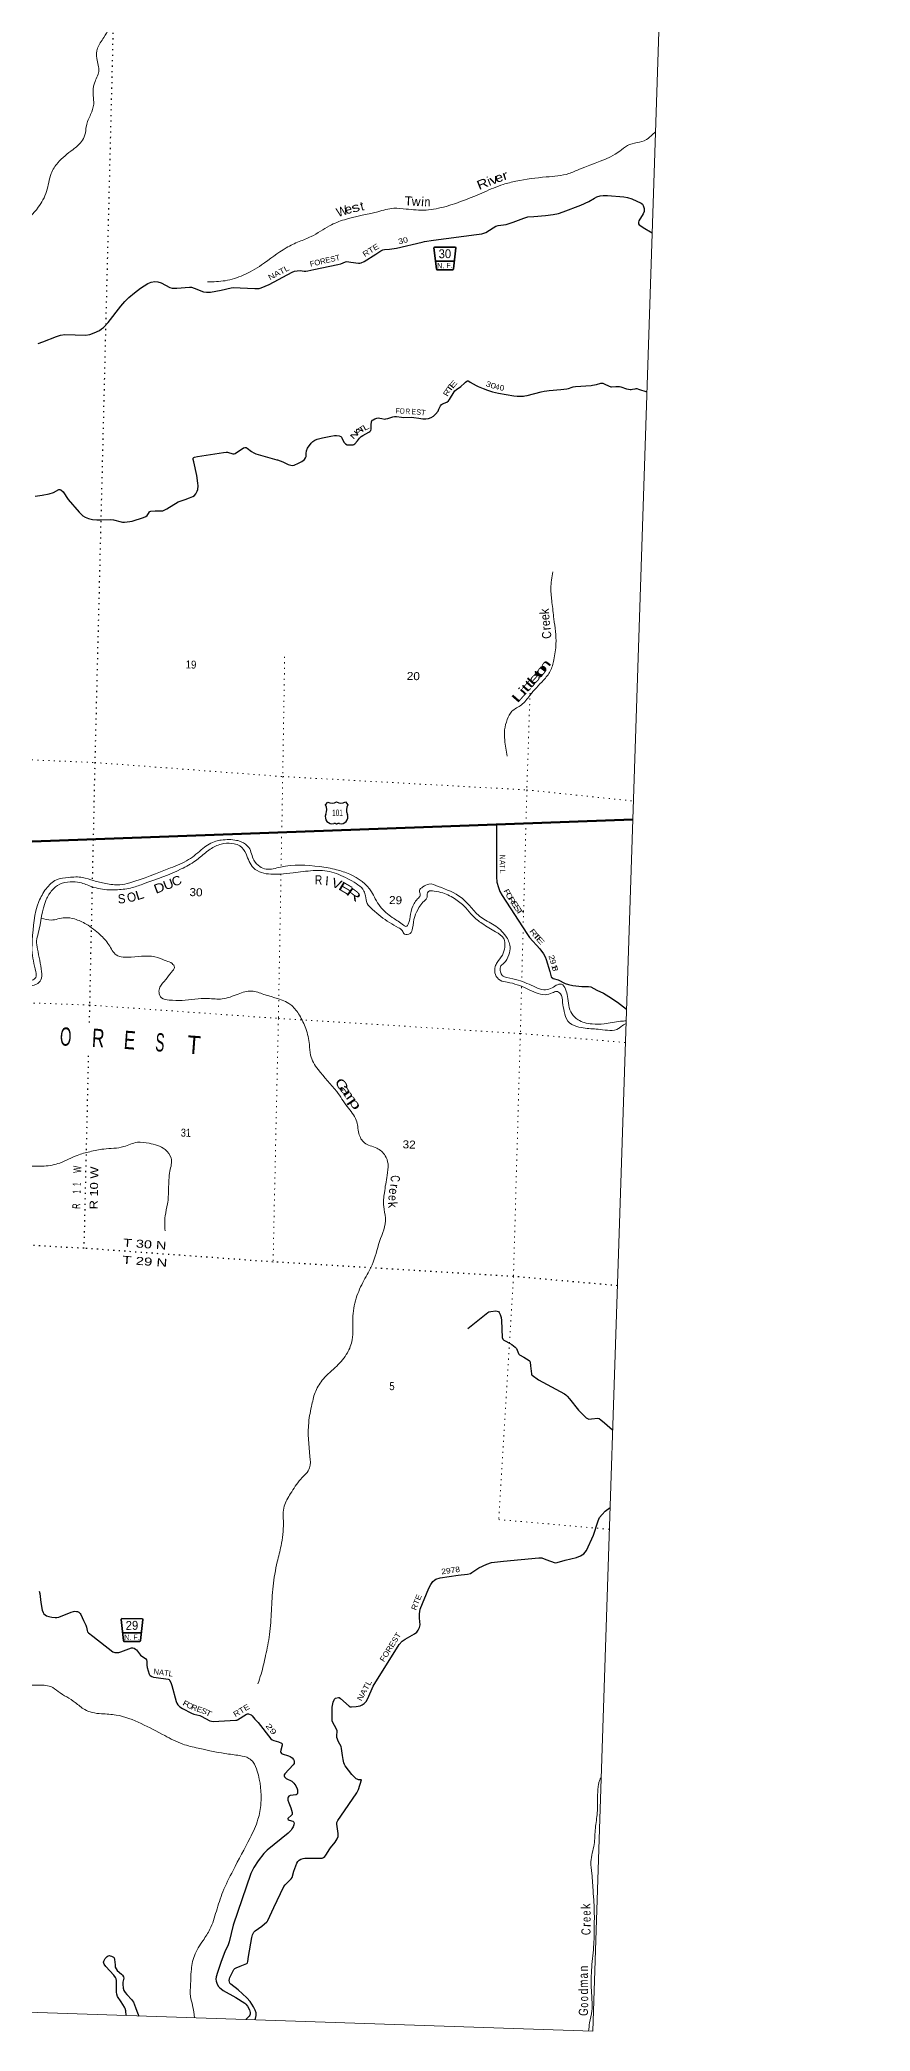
# Model space of a CAD drawing. Header units: feet. Extents: x -955330 to -733631, y 195788 to 387588.
# Drawn here: x -751798 to -733631, y 195788 to 239339 of the extents above; entities that cross this region are included whole.
import ezdxf
from ezdxf.enums import TextEntityAlignment as Align

# ---------------------------------------------------------------- set-up
doc = ezdxf.new("R2010")
doc.units = ezdxf.units.FT
doc.header["$LTSCALE"] = 80
doc.linetypes.add('DOT_DASHED', pattern=[7.7, 5, -1.2, 0.3, -1.2])
doc.linetypes.add('DOTTED', pattern=[1.5, 0.3, -1.2])
for name, color, linetype, lineweight in [('16', 7, 'Continuous', 25), ('20', 7, 'Continuous', 70), ('29', 7, 'Continuous', 25), ('30', 7, 'Continuous', 35), ('39', 7, 'Continuous', 13), ('4', 7, 'Continuous', 13), ('41', 7, 'Continuous', 13), ('44', 7, 'DOT_DASHED', 13), ('6', 7, 'DOTTED', 25), ('7', 7, 'DOTTED', 13)]:
    doc.layers.add(name, color=color, linetype=linetype, lineweight=lineweight)

msp = doc.modelspace()

# ---------------------------------------------------------------- linework, layer by layer
at = {"layer": '16'}
for p, q in [((-745548.03, 222611.48), (-745496.72, 222670.24)), ((-745304.96, 222676.21), (-745305.24, 222676.01)), ((-745112.87, 222670.33), (-745061.48, 222611.48))]:
    msp.add_line(p, q, dxfattribs=at)
for centre, radius, start, end in [((-745741.01, 222500.85), 222.05, 332.97043, 29.75871), ((-745405.64, 222827.9), 182.07, 239.97227, 303.45418), ((-745203.86, 222827.4), 181.52, 236.33975, 300.08743), ((-745203.87, 222827.9), 182.07, 236.54582, 236.59441), ((-744868.51, 222500.85), 222.05, 150.24129, 207.02957), ((-745401.82, 222345.95), 151.42, 159.09177, 283.81923), ((-745207.7, 222345.95), 151.42, 256.18077, 20.90823)]:
    msp.add_arc(centre, radius, start, end, dxfattribs=at)
for centre, major_axis, start_param, end_param in [((-745346.48, 222147.13), (-19.56, 51.67), 4.95877769, 6.28318531), ((-745263.03, 222147.13), (19.56, 51.67), 0, 1.32637542)]:
    msp.add_ellipse(centre, major_axis=major_axis, ratio=0.929097, start_param=start_param, end_param=end_param, dxfattribs=at)
at = {"layer": '20'}
msp.add_lwpolyline([(-769734.14, 219345.63), (-769545.42, 219364.41), (-769288.66, 219413.5), (-767192.23, 219895.61), (-766863.79, 219971.14), (-762160.83, 221052.66), (-762114.51, 221063.31), (-761648.25, 221159.86), (-761484.16, 221191.19), (-760331.93, 221382.51), (-758545.93, 221564.5), (-738824.7, 222289.77)], dxfattribs=at)
at = {"layer": '29'}
for points in [[(-743185.66, 234957.09), (-742247.06, 235081.18), (-742127.11, 235096.42), (-742041.44, 235126.91), (-741881.51, 235225.97), (-741818.68, 235264.08), (-741767.28, 235279.32), (-741592.11, 235302.18), (-741439.8, 235347.91), (-741211.33, 235439.35), (-741121.84, 235466.03), (-740990.48, 235477.46), (-740731.54, 235500.32), (-740565.9, 235519.37), (-740451.66, 235542.23), (-740350.76, 235576.53), (-739962.36, 235721.32), (-739783.38, 235801.33), (-739665.35, 235873.73), (-739612.03, 235904.21), (-739535.88, 235927.08), (-739474.94, 235934.7), (-739375.95, 235934.7), (-739021.81, 235904.21), (-738941.85, 235888.97), (-738846.65, 235858.49), (-738644.84, 235767.04), (-738615.33, 235744.18), (-738596.29, 235717.51), (-738576.3, 235652.73), (-738573.45, 235622.25), (-738579.16, 235584.15), (-738599.15, 235530.8), (-738690.54, 235378.39), (-738699.1, 235351.72), (-738699.1, 235334.57), (-738697.2, 235313.61), (-738682.92, 235294.56), (-738649.6, 235267.89), (-738599.15, 235233.6), (-738400.96, 235120.91)], [(-750300.23, 233157.89), (-750028.37, 233511.3), (-749938.88, 233617.99), (-749853.21, 233701.82), (-749723.74, 233808.51), (-749594.28, 233907.58), (-749434.35, 234006.65), (-749360.09, 234040.94), (-749282.03, 234052.37), (-749219.2, 234048.56), (-749144.95, 234021.89), (-748954.56, 233922.82), (-748903.15, 233907.58), (-748802.24, 233907.58), (-748520.46, 233930.44), (-748476.67, 233926.63), (-748421.46, 233907.58), (-748215.84, 233831.37), (-748153.01, 233819.94), (-748063.52, 233823.75), (-747827.44, 233861.85), (-747614.2, 233915.2), (-747551.37, 233922.82), (-747416.19, 233915.2), (-747096.33, 233899.96), (-747001.13, 233903.77), (-746951.63, 233915.2), (-746776.47, 233991.41), (-746273.83, 234258.13), (-746228.14, 234277.18), (-746167.22, 234288.61), (-746105.34, 234292.43), (-746015.86, 234279.1), (-745976.82, 234280.99), (-745931.13, 234288.61), (-745801.66, 234319.1), (-745276.18, 234425.78), (-745213.36, 234442.95), (-745108.63, 234486.75), (-745078.18, 234490.58), (-744994.4, 234479.13), (-744826.85, 234456.27), (-744794.49, 234456.28), (-744764.03, 234463.91), (-744705, 234494.37), (-744446.07, 234654.41), (-744333.74, 234726.82), (-744295.67, 234745.87), (-744255.68, 234753.47), (-744149.06, 234761.09), (-743996.74, 234783.96), (-743435.11, 234917.34), (-743379.87, 234928.75), (-743185.66, 234957.09)], [(-751835.2, 232695.89), (-751732.38, 232733.99), (-751435.37, 232848.3), (-751343.98, 232882.6), (-751252.59, 232894.03), (-750795.65, 232878.79), (-750702.36, 232897.84), (-750605.26, 232932.13), (-750492.93, 232981.67), (-750445.33, 233015.96), (-750401.54, 233050.25), (-750300.23, 233157.89)], [(-746601.27, 230151.28), (-746484.21, 230112.51), (-746366.17, 230051.54), (-746308.1, 230034.4), (-746273.83, 230032.49), (-746236.7, 230040.11), (-746136.74, 230078.22), (-746065.34, 230120.13), (-746009.18, 230158.23), (-745981.57, 230196.34), (-745973, 230223.01), (-745970.15, 230295.41), (-745959.68, 230350.66), (-745939.68, 230405.91), (-745859.72, 230520.22), (-745826.4, 230554.51), (-745779.75, 230584.99), (-745731.2, 230605.95), (-745611.26, 230636.43), (-745429.43, 230672.63), (-745354.22, 230684.06), (-745303.77, 230684.06), (-745245.7, 230678.35), (-745212.38, 230665.01), (-745197.16, 230649.77), (-745166.69, 230581.18), (-745136.23, 230529.75), (-745109.57, 230501.17), (-745075.31, 230484.02), (-745029.6, 230478.3), (-744942.02, 230482.11), (-744926.8, 230487.83), (-744903.95, 230506.88), (-744850.63, 230569.75), (-744805.39, 230627.19), (-744768.26, 230661.49), (-744732.59, 230684.06), (-744597.42, 230756.46), (-744576.47, 230771.7), (-744557.43, 230796.47), (-744549.81, 230821.24), (-744549.81, 230920.31), (-744540.3, 230985.09), (-744523.16, 231017.47), (-744507.93, 231030.81), (-744466.04, 231053.67), (-744426.06, 231065.1), (-744397.5, 231068.91), (-744357.52, 231065.1), (-744317.53, 231057.48), (-744248.99, 231046.05), (-744224.24, 231047.96), (-744184.26, 231057.48), (-744073.83, 231095.58), (-744036.71, 231101.3), (-743997.67, 231099.39), (-743883.43, 231084.15), (-743838.7, 231080.34), (-743674, 231084.15), (-743617.84, 231078.44), (-743506.45, 231061.29), (-743419.83, 231051.77), (-743350.33, 231049.86), (-743292.27, 231057.48), (-743232.29, 231080.34), (-743184.7, 231110.83), (-743140.9, 231148.93), (-743085.69, 231219.42), (-743064.74, 231259.43), (-743034.28, 231335.64), (-743013.34, 231360.41), (-742988.58, 231377.55), (-742889.58, 231415.65), (-742857.22, 231440.43), (-742832.46, 231472.81), (-742733.46, 231644.28), (-742718.23, 231661.43), (-742680.15, 231690), (-742588.76, 231754.78), (-742508.79, 231827.17), (-742484.05, 231851.95)], [(-742484.05, 231851.95), (-742456.92, 231872.92), (-742442.64, 231880.54), (-742429.79, 231880.53), (-742412.18, 231873.87), (-742380.29, 231853.86), (-742254.63, 231781.46), (-742204.65, 231755.75), (-742099.93, 231711.93), (-742003.31, 231678.58), (-741891.45, 231642.39), (-741830.52, 231624.29), (-741763.41, 231609.99), (-741424.51, 231556.65), (-741353.11, 231548.08), (-741279.81, 231545.22), (-741218.88, 231547.13), (-741185.09, 231550.93), (-741135.11, 231560.46), (-740830.48, 231640.48), (-740765.74, 231654.77), (-740708.63, 231663.34), (-740651.51, 231667.15), (-740400.19, 231690.01), (-740270.72, 231705.25), (-740228.83, 231714.78), (-740152.68, 231743.36), (-740126.02, 231750.98), (-740080.33, 231754.79), (-739737.62, 231777.65), (-739705.24, 231783.37), (-739615.77, 231804.32), (-739524.38, 231827.18), (-739499.62, 231831), (-739480.58, 231829.09), (-739432.99, 231811.94), (-739356.83, 231773.84), (-739306.84, 231751.93), (-739288.29, 231750.98), (-739193.09, 231758.6), (-739140.24, 231760.51), (-739113.13, 231758.6), (-739087.88, 231752.89), (-738964.62, 231709.06), (-738916.05, 231697.64), (-738881.78, 231693.83), (-738858, 231693.82), (-738833.23, 231696.69), (-738770.42, 231709.06), (-738753.26, 231710.98), (-738734.22, 231710.02), (-738698.07, 231701.44), (-738515.82, 231642.82)], [(-750477, 228842.95), (-750255.91, 228851.28), (-750188.32, 228839.85), (-750020.77, 228796.03), (-749986.5, 228792.22), (-749942.71, 228792.22), (-749826.57, 228803.65), (-749778.97, 228811.27), (-749527.65, 228889.38), (-749476.25, 228914.15), (-749450.54, 228938.92), (-749418.19, 228980.83), (-749395.34, 229018.93), (-749387.71, 229026.56), (-749368.67, 229034.18), (-749274.43, 229039.89), (-749141.15, 229036.08), (-749107.83, 229039.89), (-749079.27, 229051.33), (-749022.17, 229079.9), (-748770.85, 229232.31), (-748727.99, 229251.37), (-748618.54, 229285.66), (-748524.27, 229321.86), (-748451.92, 229352.34), (-748412.92, 229377.11), (-748383.38, 229411.41), (-748351.99, 229468.55), (-748343.4, 229504.76), (-748342.45, 229504.75), (-748336.76, 229582.86), (-748338.64, 229640.02), (-748364.34, 229813.4), (-748428.15, 230108.69), (-748441.45, 230163.95), (-748441.45, 230188.72), (-748430.03, 230202.05), (-748414.79, 230213.48), (-748346.25, 230228.72), (-747780.81, 230314.45), (-747717.96, 230323.98), (-747689.4, 230322.08), (-747571.35, 230282.07), (-747548.51, 230282.07), (-747521.88, 230291.59), (-747339.07, 230417.34), (-747313.37, 230424.96), (-747285.79, 230421.14), (-747263.87, 230411.63), (-747163.94, 230337.31), (-747115.37, 230304.93), (-747072.55, 230283.97), (-747023.98, 230266.83), (-746615.61, 230154.42), (-746601.27, 230151.28)], [(-751900.94, 229362.57), (-751744.83, 229381.68), (-751589.72, 229409.76), (-751498.59, 229440.15), (-751384.66, 229505.69), (-751360.24, 229507.27), (-751335.09, 229494.69), (-751289.57, 229451.36), (-751175, 229284.28), (-750934.55, 229006.02), (-750854.12, 228931.62), (-750803.83, 228897.02), (-750732.88, 228873.02), (-750643.36, 228849.37), (-750549.2, 228840.39), (-750510.08, 228839.85), (-750477, 228842.95)], [(-741807.98, 222180.06), (-741803, 221030.95), (-741796.51, 220914.23), (-741766, 220803.95), (-741731.77, 220716.09), (-741686.08, 220624.64), (-741146, 219791.95), (-741084, 219708.95), (-740856, 219455.95), (-740781.68, 219348.14), (-740739.79, 219283.36), (-740720, 219227.95), (-740642, 218964.95), (-740608.42, 218848.96), (-740570, 218810.95), (-740458, 218783.95), (-740307, 218703.95), (-740231.43, 218677.49), (-740137, 218656.95), (-739939, 218636.95), (-739791, 218637.95), (-739740.21, 218627.95), (-739611, 218555.95), (-739466.03, 218486.97), (-739347, 218418.95), (-739162, 218289.95), (-738961.72, 218140.54)], [(-742431.53, 211158.42), (-741995.89, 211507.28), (-741970.72, 211521.43), (-741931.69, 211529.05), (-741824.11, 211538.58), (-741794.48, 211536.71), (-741764.14, 211525.24), (-741745.1, 211502.38), (-741725.11, 211460.46), (-741707.97, 211397.59), (-741696.94, 211327.92), (-741679.4, 210958.56), (-741667.99, 210925.09), (-741646.64, 210899.65), (-741620.39, 210883.18), (-741519.63, 210836.56), (-741469.97, 210803.16), (-741399.52, 210749.81), (-741383.34, 210732.66), (-741371.85, 210716.84), (-741325.27, 210606.92), (-741318.6, 210593.58), (-741304.74, 210580.94), (-741207.59, 210528.56), (-741090.85, 210455.68), (-741078.7, 210441.16), (-741072.99, 210418.3), (-741059.34, 210342.66), (-741044.43, 210163), (-741041.57, 210145.85), (-741028.06, 210133.4), (-740885.83, 210033.86), (-740316.86, 209725.94), (-740288.54, 209705.74), (-740261.89, 209679.07), (-740206.67, 209616.2), (-740009.91, 209371.95), (-739845.19, 209203.71), (-739817.3, 209183.71), (-739784.93, 209176.09), (-739725.32, 209178.88), (-739588.82, 209193.23), (-739560.53, 209187.1), (-739524.09, 209158.94), (-739446.31, 209092.22), (-739265.12, 208941.66)], [(-745174.42, 201814.34), (-745195.53, 201972.41), (-745205.58, 202012.39), (-745260.41, 202118.29), (-745296.03, 202208.63), (-745299.75, 202239.51), (-745294.12, 202359.14), (-745300.47, 202381.89), (-745398.61, 202564.63), (-745404.55, 202595.39), (-745402.29, 202839.42), (-745400.74, 202873.56), (-745380.75, 202985.97), (-745350.29, 203050.74), (-745326.73, 203068.27), (-745266.51, 203085.04), (-745247.47, 203085.04), (-745218.49, 203061.76), (-745029.65, 202894.97), (-745007.57, 202883.08), (-744980.91, 202879.27), (-744875.21, 202889.4), (-744790.52, 202905.95), (-744747.68, 202925), (-744703.1, 202953.59), (-744661.05, 202997.4), (-744618.25, 203063.92), (-744507.7, 203330.06), (-743932.45, 204247.16), (-743870.89, 204315.82), (-743805.28, 204364.53), (-743601.96, 204476.13), (-743551.02, 204513.97), (-743520.56, 204555.88), (-743490.1, 204613.04), (-743476.99, 204671.76), (-743491.61, 204820.48), (-743492, 204917.87), (-743473.07, 205014.55), (-743289.67, 205479.53), (-743244.49, 205558.03), (-743198.79, 205619), (-743164.52, 205653.29), (-743130.6, 205674.36), (-743038.86, 205702.83), (-742646.92, 205757.42), (-742439.58, 205782.7), (-742374.36, 205798.1), (-742343.9, 205817.15), (-742189.51, 205919.29), (-742016.41, 206003.86), (-741915.84, 206035.28), (-741652.19, 206065.27), (-740877.64, 206139.6), (-740815, 206137.22), (-740725.96, 206102), (-740524.81, 206033.19), (-740476.09, 206034.34), (-740302.73, 206088.21), (-740053.41, 206144.85), (-739971.39, 206180.8), (-739893.47, 206228.68), (-739836.14, 206299.99), (-739683.76, 206639.36), (-739585.03, 206952.66), (-739550.51, 207019.27), (-739497.44, 207086.03), (-739426.75, 207162.78), (-739321.79, 207238.05)], [(-751810.41, 205407.87), (-751797.16, 205357.04), (-751775.95, 205162.44), (-751747.65, 204997.36), (-751723.86, 204943.61), (-751706.72, 204916.94), (-751680.07, 204892.17), (-751650.17, 204872.79), (-751600.1, 204854.06), (-751535.36, 204840.73), (-751463.01, 204835.01), (-751428.22, 204835.57), (-751382.09, 204844.54), (-751112.05, 204948.33)], [(-751112.05, 204948.33), (-751063.89, 204965.51), (-751027.95, 204972.19), (-750993.68, 204968.38), (-750970.83, 204962.67), (-750943.84, 204948.69), (-750917.52, 204920.75), (-750902.29, 204897.89), (-750843.56, 204771.92), (-750788.05, 204667.35), (-750774.67, 204625.96), (-750763.29, 204547.32), (-750754.92, 204525.24), (-750733.78, 204499.7), (-750636.78, 204426.26), (-750197.13, 204081.23), (-750154.97, 204067.21), (-750105.47, 204067.21), (-750069.29, 204072.92), (-750026.46, 204083.3), (-749791.6, 204170.1), (-749762.75, 204172), (-749734.19, 204162.47), (-749701.83, 204143.42), (-749682.23, 204125.47), (-749592.54, 204011.1), (-749567.6, 203987.19), (-749487.63, 203935.75), (-749464.41, 203909.88), (-749453.36, 203872.87), (-749453.36, 203792.85), (-749448.29, 203739.07), (-749407.5, 203593.75), (-749396.24, 203577.56), (-749383.86, 203564.22), (-749343.88, 203543.26), (-749307.7, 203529.93), (-749254.64, 203520.04), (-748986.45, 203485.76), (-748969.74, 203480.24), (-748957.37, 203465.15), (-748932.62, 203415.61), (-748907.3, 203349.59), (-748815.11, 202996.55), (-748802.2, 202958.35), (-748779.35, 202927.87), (-748735.41, 202884.42), (-748674.63, 202842.13), (-748479.8, 202740.15), (-748429.02, 202722.11), (-748298.26, 202691.84), (-748265.27, 202678.28), (-748078.68, 202577.31), (-748044.24, 202565.65), (-748002.52, 202560.16), (-747511.75, 202589.43), (-747487.5, 202592.55), (-747472.27, 202600.17), (-747273.91, 202718.28), (-747253.31, 202725.91), (-747232.37, 202727.82), (-747192.38, 202716.39), (-747177.15, 202706.86), (-747152.22, 202685.39), (-747091.24, 202614.79)], [(-747091.24, 202614.79), (-747023.2, 202536.02), (-746740.28, 202184.59), (-746713.54, 202161.96), (-746679.26, 202142.91), (-746573.33, 202112.55), (-746511.71, 202087.66), (-746502.19, 202080.04), (-746494.01, 202070.61), (-746492.67, 202045.74), (-746527.21, 201937.03), (-746529.8, 201895.23), (-746524.09, 201879.99), (-746510.76, 201860.93), (-746495.01, 201854.08), (-746359.46, 201812.84), (-746320.37, 201794.25), (-746276.57, 201763.77), (-746244.96, 201729.99), (-746230.88, 201697.08), (-746229.93, 201660.88), (-746234.69, 201639.93), (-746251.75, 201609.84), (-746440.88, 201417.7), (-746454.6, 201392.25), (-746452.69, 201371.29), (-746441.27, 201348.43), (-746422.23, 201329.37), (-746405.09, 201314.13), (-746286.09, 201253.71), (-746242.31, 201215.05), (-746198.51, 201152.18), (-746165.42, 201090.5), (-746158.53, 201068.35), (-746156.63, 201007.38), (-746160.43, 200984.52), (-746169.95, 200971.18), (-746192.6, 200956.78), (-746323.33, 200945.77), (-746348.93, 200929.27), (-746366.06, 200904.5), (-746371.78, 200883.54), (-746369.88, 200842.58), (-746347.64, 200782.69)], [(-747089.97, 196033.23), (-747065.77, 196128.08), (-747061.96, 196152.85), (-747063.79, 196188.54), (-747082.91, 196248.11), (-747122.89, 196322.42), (-747197.15, 196434.82), (-747270.89, 196520.18), (-747457.68, 196688.92), (-747621.27, 196819.03), (-747637.91, 196836.83), (-747651.24, 196867.32), (-747653.15, 196893.99), (-747646.72, 196933.91), (-747639.82, 196962.58), (-747555.71, 197136.34), (-747533.2, 197158.82), (-747502.73, 197175.96), (-747411.46, 197211.21), (-747271.68, 197266.12), (-747257.12, 197282.66), (-747249.5, 197313.14), (-747229.9, 197423.57), (-747162.11, 197837.07), (-747145.73, 197896.14), (-747132.41, 197924.72), (-747113.37, 197955.2), (-747086.45, 197983.71), (-746943.65, 198082.67), (-746833.08, 198176.36), (-746820.15, 198191.45), (-746808.73, 198208.6), (-746679.2, 198493.63), (-746459.88, 198949.75), (-746430.8, 198989.75), (-746297.4, 199118.44), (-746278.48, 199151.69), (-746237.32, 199285.49), (-746174.97, 199464.51), (-746149.96, 199500.35), (-746125.21, 199527.02), (-746087.13, 199551.79), (-746036.08, 199567.58), (-746003.36, 199568.94), (-745662.69, 199568.97), (-745623.51, 199574.65), (-745591.15, 199587.99), (-745560.68, 199607.04), (-745536.72, 199634.23), (-745455.18, 199774.72), (-745436.92, 199795.66), (-745335.39, 199920.33), (-745292.22, 199995.71), (-745271.28, 200045.25), (-745267.52, 200077.17), (-745267.47, 200113.84), (-745298.06, 200318.5), (-745298.88, 200351.99), (-745276.03, 200393.91), (-745211.82, 200488.95), (-744862.7, 201002.23), (-744826.7, 201074.08), (-744757.81, 201284.54), (-744823.97, 201288.07), (-744852.4, 201296.99), (-744873.34, 201310.32), (-744909.52, 201340.81), (-744971.84, 201403.78), (-745115.98, 201593.6), (-745129.9, 201618.02), (-745144.65, 201658.02), (-745163.03, 201729.03), (-745174.42, 201814.34)], [(-746347.64, 200782.69), (-746307.53, 200674.7), (-746278.48, 200569.18), (-746275.62, 200538.7), (-746279.43, 200523.46), (-746289.22, 200511.86), (-746371.14, 200441.57), (-746372.72, 200430.1), (-746367.01, 200418.67), (-746339.41, 200401.52), (-746264.2, 200378.66), (-746238.49, 200362.3), (-746233.73, 200342.46), (-746240.4, 200302.45), (-746258.49, 200256.72), (-746281.33, 200211), (-746300.37, 200186.23), (-746364.57, 200118.58), (-746820.78, 199748.14), (-746893.46, 199673.72), (-747018.95, 199512.1), (-747118.13, 199365.07), (-747181.93, 199235.15), (-747567.45, 198103.11), (-747652.04, 197744.13), (-747674.09, 197677.04), (-747749.44, 197525.81), (-747832.6, 197315.19), (-747910.66, 197069.73)], [(-749908.13, 196127.4), (-749917.08, 196231.08), (-749930.07, 196282.9), (-749943.74, 196311.1), (-750021.02, 196429.37), (-750096.06, 196545.44), (-750115.52, 196595.98), (-750118.9, 196640.7), (-750116.56, 196724.34), (-750122.65, 196894.92), (-750128.42, 196930.3), (-750143.66, 196964.59), (-750180.1, 197014.55), (-750354.43, 197201.06), (-750386.41, 197254.18), (-750401.65, 197294.19), (-750399.94, 197316.41), (-750367.38, 197378.02), (-750327.21, 197423), (-750298.83, 197438.99), (-750274.08, 197440.9), (-750258.85, 197438.99), (-750226.67, 197430.71), (-750186.5, 197406.6), (-750171.26, 197389.46), (-750162.09, 197359.03), (-750152.79, 197240.51), (-750145.56, 197189.41), (-750130.33, 197151.31), (-750105.51, 197115.09), (-750008.47, 197033.18), (-749987.53, 197012.22), (-749968.18, 196977.57), (-749962.78, 196943.64), (-749978.89, 196861.52), (-749979.91, 196817.89), (-749972.3, 196726.44), (-749959.09, 196676.58), (-749932.31, 196634.99), (-749890.87, 196588.78), (-749783.07, 196476), (-749768.57, 196453.99), (-749751.44, 196425.41), (-749704.76, 196303.75), (-749674.47, 196224.85), (-749632.69, 196118.19)], [(-747910.66, 197069.73), (-747940.85, 196974.8), (-747944.46, 196926.37), (-747940.65, 196884.46), (-747918.38, 196817.88), (-747891.15, 196768.24), (-747862.59, 196737.75), (-747832.12, 196711.08), (-747789.08, 196680.54), (-747511.59, 196527.75), (-747311.38, 196400.53), (-747290.44, 196379.57), (-747250.46, 196333.85), (-747210.76, 196256.11), (-747193.34, 196198.58), (-747195.24, 196160.47), (-747202.86, 196139.51), (-747216.18, 196116.65), (-747290.19, 196039.9)]]:
    msp.add_lwpolyline(points, dxfattribs=at)
at = {"layer": '30'}
for p, q in [((-743134.47, 234496.52), (-742729.4, 234496.52)), ((-749980.45, 204498.39), (-749575.38, 204498.39))]:
    msp.add_line(p, q, dxfattribs=at)
for points in [[(-743088.62, 234305.97), (-743107.6, 234308.08), (-743118.84, 234327.77), (-743174.37, 234788.43), (-743168.75, 234799.68), (-743154.69, 234808.12), (-742713.29, 234806.71), (-742706.26, 234802.49), (-742699.23, 234787.02), (-742746.33, 234333.4), (-742755.47, 234314.41), (-742766, 234305.26)], [(-749934.6, 204307.84), (-749953.58, 204309.95), (-749964.82, 204329.64), (-750020.35, 204790.3), (-750014.73, 204801.55), (-750000.67, 204809.99), (-749559.27, 204808.58), (-749552.24, 204804.36), (-749545.21, 204788.89), (-749592.31, 204335.27), (-749601.45, 204316.28), (-749611.98, 204307.13)]]:
    msp.add_lwpolyline(points, close=True, dxfattribs=at)
at = {"layer": '39'}
for points in [[(-750810.67, 242121.73), (-750769.47, 242083.89), (-750721.72, 242002.73), (-750678.54, 241833.87), (-750654.69, 241625.24), (-750481.97, 241345.46), (-750385.93, 241126.55), (-750336.91, 240884.85), (-750267.84, 240640.52), (-750130.71, 240382.01), (-750076.61, 240241.08), (-750054.43, 239978), (-750166.21, 239747.26), (-750277.91, 239585.15), (-750396.69, 239388.94), (-750536.7, 239157.05), (-750549.76, 238927.34), (-750505.87, 238649.46), (-750602.35, 238392.02), (-750628.78, 238120.33), (-750618.47, 237930.27), (-750685.67, 237708.27), (-750779.83, 237460.85), (-750810.2, 237257.9), (-750887.13, 237112.9), (-751071.64, 236940.9), (-751404.85, 236648.29), (-751546.87, 236416.45), (-751651.57, 236022), (-751833.32, 235676.32), (-752194.91, 235311.91), (-752582.73, 235077.48), (-752832.72, 234937.76), (-753147.31, 234727.33), (-753699.83, 234310.21), (-754035.62, 234130.71), (-754274.38, 234028.99), (-754587.08, 233814.47), (-754985.61, 233691.39), (-755609.79, 233631.71), (-755955.65, 233650.33), (-756195.29, 233651.58), (-756411.79, 233553.22), (-756651, 233352.95)], [(-738328.15, 237325.79), (-738388.59, 237274.68), (-738527.17, 237155.78), (-738728.47, 237093.29), (-738944.05, 237025.18), (-739110.86, 236905.12), (-739988.99, 236510.04), (-740223.54, 236414.25), (-740717.24, 236340.49), (-741380.71, 236247.69), (-741660.86, 236175.49), (-742074.76, 236010.49), (-742910.13, 235696.86), (-743347.61, 235617.35), (-743784.02, 235638.73), (-744053.42, 235655.02), (-744406.13, 235581), (-745134.56, 235405.41), (-745456.81, 235273.94), (-745862.87, 235036.03), (-746122, 234926.86), (-746406.13, 234790.19), (-746947.24, 234417.13), (-747346.83, 234193.15), (-747741.27, 234071.96), (-748130.8, 234045.49)], [(-740574.05, 227705), (-740617.33, 227342.99), (-740592.48, 227035.42), (-740551.12, 226674.86), (-740505.31, 226130.49), (-740552.3, 225778.68), (-740630.43, 225528.75), (-740779.33, 225335.48), (-741079.63, 224999.48), (-741261.16, 224793.07), (-741470.84, 224654.13), (-741570.96, 224475.52), (-741628.28, 224247.16), (-741626.94, 224027.1), (-741575.4, 223670.27)], [(-748231.11, 221656.95), (-747947.65, 221815.05), (-747828.39, 221836.74), (-747492.32, 221831.32), (-747389.33, 221798.79), (-747225.46, 221676.74), (-747113.22, 221394.77), (-746984.42, 221259.64), (-746849.18, 221203.03), (-746531.6, 221247.84), (-745677.36, 221256.1), (-745304.74, 221190.24), (-745013.79, 221088.51), (-744542.05, 220706.76), (-744458.13, 220552.81), (-744350.43, 220386.03), (-744087.87, 220145.89), (-743870.84, 219997.98), (-743769.5, 219952.5), (-743739.92, 219998.02), (-743686.8, 220220.46), (-743611.36, 220448.27), (-743531.7, 220550.8), (-743477.04, 220625.83), (-743479.77, 220668.31), (-743493.9, 220733.33), (-743416.98, 220811.72), (-743286.1, 220876.36), (-743080.2, 220825.67), (-742580.07, 220582.33), (-742367.08, 220367.93), (-742150.12, 220151.39), (-741859.31, 219979.02), (-741602.78, 219739.07), (-741511.2, 219506.16), (-741536.87, 219325.28), (-741649.12, 219145.02), (-741722.13, 219062.47), (-741717.35, 218955.34), (-741679.5, 218875.47), (-741578.11, 218832.01), (-741330.13, 218773.98), (-740952.11, 218621.16), (-740772.55, 218565.22), (-740622.78, 218588.91), (-740499.71, 218661.86), (-740386.22, 218684.64), (-740296.92, 218574.93), (-740253.37, 218418.18), (-740160.12, 218041.91), (-740021.19, 217908.49), (-739886.15, 217845.84), (-739715.84, 217816.42), (-739451.93, 217818.46), (-739091.39, 217874.49), (-738970.2, 217885.16)], [(-748175.59, 221559.3), (-748128.2, 221597.3), (-747893.44, 221728.33), (-747768.77, 221760.85), (-747546.53, 221755.43), (-747421.86, 221712.06), (-747286.24, 221533.26), (-747124.31, 221229.59), (-746944.15, 221127.2), (-746538.29, 221094.64), (-746255.53, 221120.33), (-745818.97, 221169.59), (-745409.09, 221136.9), (-745013.46, 220967.39), (-744706.81, 220719.86), (-744669.71, 220615.78), (-744634.39, 220453.23), (-744517.65, 220318.46), (-744147.66, 220034.68), (-743951.71, 219921.72), (-743869.05, 219858.65), (-743817, 219782.38), (-743697.84, 219792.87), (-743643.9, 219910.32), (-743595.9, 220163.18), (-743503.28, 220360.19), (-743415.13, 220476.59), (-743331.68, 220570.94), (-743321.05, 220655.39), (-743299.26, 220709.23), (-743167.98, 220721.37), (-742977.86, 220681.26), (-742694.23, 220537.37), (-742476.29, 220353.09), (-742330.3, 220187.16), (-742120.1, 220013.21), (-741825.57, 219830.64), (-741648.78, 219683.95), (-741626.27, 219497.56), (-741677.97, 219321.51), (-741793.57, 219163.56), (-741832.62, 219071.9), (-741827.98, 218894.13), (-741726.97, 218771.95), (-741571.19, 218728.85), (-741138.47, 218586.47), (-740741.67, 218455.28), (-740585.37, 218494.92), (-740495.78, 218526.5), (-740408.66, 218477.42), (-740362.07, 218288.27), (-740323.83, 218089.29), (-740245.66, 217879), (-740047.82, 217761.95), (-739865.75, 217722.08), (-739540.2, 217698.03), (-739134.82, 217715.94), (-739080.91, 217759.12), (-738972.2, 217823.3)], [(-762411.07, 220939.25), (-762458.94, 220599.22), (-762316.91, 220237.61), (-761915.21, 219738.9), (-761553.15, 219459.39), (-761255.79, 219369.59), (-760935.41, 219373.94), (-760265.04, 219494.79), (-759984.26, 219653.77), (-759740.41, 219856.25), (-759427.16, 220286.73), (-759221.95, 220542.88), (-758956.09, 220740.66), (-758651.28, 220894.86), (-758338.15, 220925.68), (-758043.07, 220959.07), (-757703.45, 221065.78), (-757407.55, 221192), (-757180.21, 221249.66), (-756995.58, 221227.88), (-756867.73, 221127.09), (-756799.25, 220929.21), (-756687.57, 220629.08), (-756506.77, 220415.66), (-756305.44, 220346.95), (-755906.22, 220361.01), (-755636.13, 220433.51), (-755302.71, 220600.97), (-754872.07, 220852.26), (-754319.51, 221006.98), (-754142.31, 221005.62), (-753983.19, 220873.6), (-753793.96, 220540.83), (-753697.18, 220148.31), (-753662.37, 219705.19), (-753572.66, 219345.18), (-753332.62, 219027.01), (-752977.49, 218784.05), (-752543.85, 218671.92), (-752085.8, 218633.73), (-751872.79, 218683.75), (-751775.26, 218777.66), (-751759.59, 218960.87), (-751849.33, 219452.08), (-751867.87, 219636.33), (-751832.83, 219794.72), (-751657.11, 220536.21), (-751527.96, 220742.2), (-751362.86, 220872.4), (-751135.64, 220926.03), (-750920.64, 220909.38), (-750661.57, 220818.72), (-750469.75, 220768.46), (-750097.66, 220751.05), (-749778.01, 220797.82), (-749511.51, 220884.56)], [(-762278, 220969.3), (-762280.94, 220821.88), (-762261.35, 220474.1), (-762135.58, 220173.54), (-761838.48, 219811.24), (-761559.09, 219594.82), (-761302.4, 219492.12), (-761071.18, 219479.01), (-760515.1, 219550.86), (-760216.22, 219642.67), (-759961.59, 219802.44), (-759805.01, 219983.37), (-759520.24, 220404.63), (-759246.06, 220676.84), (-759013.38, 220843.33), (-758767.91, 220967.05), (-758532.33, 221030.51), (-758245.79, 221048.01), (-757992.23, 221106.89), (-757544.96, 221309.23), (-757211.93, 221397.98), (-757000.77, 221387.5), (-756816.34, 221293.06), (-756665.54, 221086.61), (-756595.56, 220805.92), (-756491.29, 220592.82), (-756341.26, 220493.37), (-756118.76, 220458.33), (-755906.8, 220474.07), (-755564, 220619.04), (-754996.26, 220940.83), (-754560.16, 221107.17), (-754139.64, 221158.94), (-754022.83, 221092.8), (-753857.2, 220910.12), (-753708.85, 220689.62), (-753585.4, 220379.04), (-753545, 219855.02), (-753487.92, 219481.87), (-753325.19, 219204.41), (-752932.63, 218934.07), (-752515.64, 218804.28), (-752106.25, 218755.46), (-751962.71, 218773.29), (-751888.29, 218835.61), (-751886.61, 218956.67), (-751968.73, 219433.52), (-751962.08, 219651.32), (-751817.62, 220490.64), (-751659.97, 220772.46), (-751434.48, 220967.44), (-751166.95, 221021.85), (-750862.86, 221020.65), (-750621.28, 220950.71), (-750357.27, 220890.17), (-750050.13, 220856.59), (-749829.2, 220902.33), (-748939.07, 221228.42), (-748542.78, 221410.11), (-748231.11, 221656.95)], [(-749511.51, 220884.56), (-748704.13, 221205.1), (-748392.48, 221385.34), (-748175.59, 221559.3)], [(-751759.62, 220128.32), (-751551.94, 220088.93), (-751248.25, 220140.23), (-751039.66, 220111.66), (-750783.28, 219998.88), (-750482.11, 219769.68), (-750287.48, 219547.76), (-750127.11, 219324.87), (-749800.22, 219278.57), (-749212.46, 219266.7), (-749031.32, 219196.58), (-748904.2, 219138.2), (-748850.38, 219053.8), (-748918.03, 218948.89), (-749041.8, 218787.15), (-749171.8, 218619.54), (-749189.39, 218505.02), (-749134.55, 218388.29), (-748968.89, 218338.83), (-748683.08, 218332.13), (-748123.91, 218373.62), (-747805.97, 218363.92), (-747460.32, 218470.45), (-747162.3, 218534.03), (-746898.59, 218463.41), (-746285.78, 218216.63), (-746118.88, 218009.69), (-745978.84, 217714.75), (-745900.89, 217365.19), (-745875.65, 217136.33), (-745710.19, 216816.4), (-745299.89, 216335.59), (-745074.19, 216009.79), (-744875.86, 215711.05), (-744816.18, 215422.61), (-744697.64, 215215.12), (-744427.24, 215099.89), (-744242.95, 214934.81), (-744179.96, 214755.26), (-744199.79, 214501.53), (-744259.6, 214125.9), (-744274.93, 213821.57), (-744236.1, 213576.15), (-744364.67, 213059.3), (-744529.4, 212545.57), (-744706.88, 212207.83), (-744875.91, 211817.36), (-744951.9, 211373.59), (-744964.17, 210905.67), (-745069.44, 210624.27), (-745301.85, 210334.64), (-745594.44, 210052.9), (-745761.66, 209787.52), (-745845.1, 209495.36), (-745915.47, 209103.9), (-745887.94, 208356.22), (-745895.45, 208110.19), (-746090.47, 207857.77), (-746311.49, 207545.59), (-746450.78, 207271.28), (-746468.02, 206904.44), (-746519.64, 206401.39), (-746602.85, 206050.69), (-746693.62, 205518.55), (-746730.13, 204982.74), (-746772.11, 204465.27), (-746856.76, 204001.58), (-746957.8, 203594.9), (-747026.77, 203381.02)], [(-765581, 219076.95), (-765375.78, 218871.53), (-765223.97, 218763.95), (-764880.29, 218608.14), (-764751.32, 218412.45), (-764709.71, 218257.77), (-764628.28, 218154.36), (-764616.86, 218000.61), (-764557.56, 217897.87), (-764399.72, 217790.12), (-764085.83, 217516.12), (-763922.99, 217176.08), (-763603.66, 216750.53), (-763058.93, 216384.71), (-762558.35, 216222.1), (-761966.32, 216218.17), (-761726.47, 216289.58), (-761427.1, 216397.52), (-760924.61, 216495.23), (-760403.36, 216547.96), (-759945.06, 216517.83), (-759410.87, 216400.62), (-759113.77, 216236.13), (-758922.23, 216044.59), (-758760.23, 215809.54), (-758497.32, 215712.7), (-758128.34, 215725.67), (-757955.71, 215706.28), (-757725.54, 215658.89), (-757179.07, 215613.96), (-756859.39, 215529.53), (-756540.34, 215358.32), (-756220.86, 215201.22), (-755461.46, 215137.69), (-755084.64, 215077.75), (-754585.64, 214929.31), (-754255.04, 214872.8), (-753868.97, 214917.55), (-753284.13, 214942.1), (-752875.23, 214877.15), (-752435.92, 214752.73), (-752016.35, 214707.64), (-751700.12, 214708.09), (-751359.72, 214774.41), (-750977.95, 214942.41), (-750703.58, 215022.86), (-750399.72, 215080.2), (-749961.03, 215133.43), (-749664.1, 215227.32), (-749408.97, 215205.41), (-749058.63, 215069.57), (-748923.38, 214881.77), (-748950.11, 214599.99), (-748980.17, 214209.32), (-749004.29, 213881.04), (-749054.61, 213618.15), (-749058.55, 213291.27)], [(-753922.26, 204200.92), (-753407.19, 204183.19), (-753095.14, 204046.51), (-752437.17, 203497.59), (-752249.82, 203366.73), (-752048.97, 203348.5), (-751704.44, 203352.12), (-751556.28, 203323.38), (-751396.36, 203217.57), (-751021.05, 202976.02), (-750814.32, 202820.34), (-750653.12, 202756.89), (-750446.47, 202730.4), (-750129.09, 202702.56), (-749578.94, 202514.2), (-749065.28, 202252.28), (-748672.15, 202066.7), (-748336.5, 201977.74), (-747747.91, 201860.88), (-747427.06, 201814.76), (-747221.46, 201753.99), (-747127.4, 201668.37), (-747040.62, 201475.98), (-746959.49, 200769.05), (-747024.47, 200421.83), (-747198.07, 200013.33), (-747570.19, 199304.07), (-747793.99, 198834.53), (-747935.83, 198410.94), (-748074.73, 198017.53), (-748225.17, 197773.84), (-748416.74, 197436.54), (-748485.57, 197095.49), (-748500.16, 196815.36), (-748500.3, 196546.91), (-748454.02, 196347.68), (-748410.61, 196077.29)], [(-739516.7, 201335.2), (-739533.34, 201315.63), (-739539.78, 201301.76), (-739556.12, 201266.08), (-739572.46, 201188.78), (-739596.06, 200960.28), (-739602.09, 200564.84), (-739642.62, 200226.96), (-739671.57, 199872.59), (-739739.61, 199491.15), (-739721.14, 199238.27), (-739691.45, 198825.59), (-739670.62, 198518.15), (-739667.76, 198084.08), (-739681.62, 197630.34), (-739727.38, 197121.05), (-739726.67, 196616.41), (-739720.32, 196230.68), (-739768.64, 195967.73), (-739792.16, 195790.82)]]:
    msp.add_spline(points, degree=3, dxfattribs=at)
at = {"layer": '4'}
msp.add_lwpolyline([(-733631.22, 379550.22), (-739699.92, 195787.95), (-770508.84, 196826.62), (-801316.3, 197907.67), (-832122.26, 199031.09), (-862926.63, 200196.88), (-893729.37, 201405.05)], dxfattribs=at)
at = {"layer": '6'}
msp.add_line((-750736.29, 217121.06), (-750834.58, 212909.44), dxfattribs=at)
for points in [[(-750014.09, 242094.95), (-750198.11, 239493.9), (-750594.79, 223533.58), (-750650.93, 220958.53)], [(-750654.02, 220816.48), (-750710.44, 218228.45), (-750720.59, 217793.38)], [(-739161.49, 212091.63), (-741435.34, 212293.76), (-746694.64, 212609.59), (-750834.58, 212909.44), (-756014.31, 213192.57), (-761220.7, 213460.36), (-761848.52, 213479.5), (-766560.12, 213592.93), (-767186.05, 213607.98), (-769929.07, 213679.61)]]:
    msp.add_lwpolyline(points, dxfattribs=at)
at = {"layer": '7'}
for points in [[(-746441.58, 225845.27), (-746483.27, 223226.52), (-746518.81, 221248.41)], [(-741073.04, 225052.84), (-741142.68, 222934.45), (-741254.73, 218745.86)], [(-769561.35, 224368.38), (-766539.4, 224298.44), (-761230.47, 223958.89), (-755927.47, 223754.76), (-750594.79, 223533.58), (-746483.27, 223226.52), (-741142.68, 222934.45), (-738811.47, 222690.35)], [(-746521.54, 221096.05), (-746578.31, 217936.9), (-746694.64, 212609.59)], [(-750710.44, 218228.45), (-755979.41, 218425.48), (-761268.2, 218633.21)], [(-750710.44, 218228.45), (-746578.31, 217936.9), (-741285.17, 217607.93), (-738985.88, 217409.11)], [(-741257.94, 218625.79), (-741285.17, 217607.93), (-741435.34, 212293.76), (-741756.8, 206976.73), (-739337.43, 206764.24)]]:
    msp.add_lwpolyline(points, dxfattribs=at)

# ---------------------------------------------------------------- texts
at = {"layer": '16', "width": 0.6}
msp.add_text('101', height=140, dxfattribs=at).set_placement((-745285.17, 222364.44), align=Align.CENTER)
at = {"layer": '30'}
for s, rotation, width, p in [('RTE', 31.719, 1.2, (-744689.94, 234585.97)), ('30', 13.36, 1.2, (-743941.78, 234866.71)), ('NATL', 27.952, 1.2, (-746761.46, 234078.62)), ('2978', 7.929, 1.15, (-743005.41, 205778.17)), ('RTE', 68.474, 1.1, (-743567.28, 204982.95)), ('FOREST', 57.902, 1.1, (-744268.01, 203853.2)), ('NATL', 352.442, 1.05, (-749318.59, 203598.44)), ('NATL', 61.242, 1.2, (-744762.67, 202996.57)), ('RTE', 30.771, 1.2, (-747522.06, 202653.35)), ('29', 308.836, 1.5, (-746867.27, 202461.77))]:
    msp.add_text(s, height=120, rotation=rotation, dxfattribs=dict(at, width=width)).set_placement(p)
for s, height, rotation, width, p in [('30', 194, 0.63, 0.95, (-742934.64, 234564.14)), ('N. F.', 114.1, 0.63, 0.95, (-742934.89, 234345.26)), ('R', 120, 60, 1.25, (-742844.25, 231592.39)), ('T', 120, 55, 1.7, (-742780.35, 231683.37)), ('E', 120, 50.33, 1.65, (-742707.76, 231766.97)), ('3', 120, 340.957, 1.2, (-742000.22, 231751.57)), ('0', 120, 342.072, 1.3, (-741894.49, 231716.95)), ('0', 120, 351.056, 1.1, (-741694.34, 231669.99)), ('F', 120, 355.401, 0.8, (-743969.32, 231165.57)), ('O', 120, 357.325, 0.7, (-743870.58, 231161.67)), ('R', 120, 358.325, 0.65, (-743745.71, 231153.29)), ('E', 120, 356.247, 0.75, (-743620.96, 231147.71)), ('S', 120, 353.728, 0.8, (-743515.52, 231137.43)), ('A', 120, 41.377, 1.75, (-744791.61, 230733.86)), ('T', 120, 33.174, 1.6, (-744721.22, 230771.18)), ('L', 120, 28.174, 1.45, (-744635.11, 230815.87)), ('T', 120, 355.426, 0.9, (-743413.41, 231127.57)), ('N', 120, 47.699, 1.6, (-744874.53, 230659.87)), ('T', 120, 270.248, 0.8, (-741737.73, 221263.55)), ('N', 120, 270.248, 0.65, (-741734.63, 221465.05)), ('A', 120, 270.248, 0.75, (-741734.13, 221348.78)), ('L', 120, 270.248, 0.75, (-741733.13, 221150.58)), ('F', 120, 296.548, 1.35, (-741627.92, 220673.08)), ('O', 120, 297.967, 1.15, (-741578.78, 220586.41)), ('R', 120, 299.967, 1.25, (-741519.09, 220490.75)), ('E', 120, 302.967, 1.4, (-741451.48, 220394.84)), ('S', 120, 302.967, 1.4, (-741398.47, 220313.91)), ('T', 120, 302.967, 1.6, (-741347.29, 220236.56)), ('R', 120, 306.759, 1.4, (-741047.63, 219777.24)), ('T', 120, 312.025, 1.95, (-740970.02, 219687.04)), ('E', 120, 312.025, 1.7, (-740892.49, 219601.01)), ('2', 120, 289.654, 1.25, (-740653.99, 219251.25)), ('9', 120, 286.519, 1.15, (-740626.91, 219158.76)), ('8', 120, 286.519, 1.15, (-740580.45, 219003.63)), ('29', 194, 0.63, 0.95, (-749780.62, 204566.01)), ('N. F.', 114.1, 0.63, 0.95, (-749780.87, 204347.13)), ('F', 120, 332.371, 1.35, (-748629.09, 202897.8)), ('O', 120, 332.371, 1.15, (-748542.97, 202853.42)), ('R', 120, 336.442, 1.1, (-748440.23, 202808.49)), ('E', 120, 340.966, 1.1, (-748324.49, 202767.67)), ('S', 120, 336.581, 1.2, (-748222.36, 202730.73)), ('T', 120, 334.581, 1.4, (-748127.91, 202687.25))]:
    msp.add_text(s, height=height, rotation=rotation, dxfattribs=dict(at, width=width)).set_placement(p, align=Align.CENTER)
msp.add_text('FOREST', height=120, rotation=13.252, dxfattribs=at).set_placement((-745874.85, 234373.78))
for s, rotation, p in [('4', 347.971, (-741799.37, 231689.23)), ('1', 286.519, (-740593.95, 219049.15))]:
    msp.add_text(s, height=120, rotation=rotation, dxfattribs=at).set_placement(p, align=Align.CENTER)
at = {"layer": '41'}
for s, rotation, width, p in [('R', 21.899, 1.25, (-742076.74, 236098.09)), ('v', 21.57, 1.3, (-741831.6, 236194.46)), ('e', 18.57, 1.15, (-741721.33, 236235.98)), ('r', 17.492, 1.25, (-741591.07, 236281.36)), ('W', 18.845, 0.95, (-745156.39, 235497.48)), ('e', 14.093, 1.05, (-745022.16, 235541.06)), ('s', 17.875, 1.35, (-744862.81, 235580.99)), ('T', 356.918, 1.05, (-743738.12, 235715.5)), ('n', 358.102, 0.85, (-743320.66, 235698)), ('k', 93.962, 0.95, (-740658.62, 226845.46)), ('e', 95.657, 0.85, (-740649.15, 226721.68)), ('e', 95.657, 0.85, (-740636.11, 226590.04)), ('C', 96.538, 0.85, (-740610.6, 226333.78)), ('o', 49.199, 1.85, (-740759.67, 225485.54)), ('n', 52.522, 1.85, (-740678.44, 225591.21)), ('i', 48.643, 1.75, (-741162.61, 225028.01)), ('t', 48.643, 1.85, (-741094.93, 225101.89)), ('t', 48.211, 1.85, (-741018.3, 225187.73)), ('l', 48.211, 1.7, (-740970.02, 225239.93)), ('e', 48.211, 1.9, (-740908.65, 225312.11)), ('t', 48.211, 1.85, (-740823.91, 225406.08)), ('L', 48.696, 1.95, (-741257.08, 224925.59)), ('D', 20.965, 1.2, (-749149.26, 220701.59)), ('U', 21.052, 1.15, (-748948.51, 220775.81)), ('C', 20.766, 1.1, (-748769.7, 220852.33)), ('R', 359.583, 0.85, (-745701.01, 220866.18)), ('V', 339.734, 1.2, (-745338.48, 220791.73)), ('E', 329.793, 1.65, (-745160.4, 220697.94)), ('S', 3.821, 0.95, (-750001.41, 220454.76)), ('O', 15.263, 0.95, (-749764.4, 220494.25)), ('L', 17.194, 1.2, (-749585.7, 220546.1)), ('R', 322.94, 1.65, (-744989.59, 220566.06)), ('C', 305.873, 1.5, (-745273.61, 216428.66)), ('a', 304.89, 1.75, (-745187.23, 216313.88)), ('m', 304.89, 1.4, (-745087.7, 216171.15)), ('p', 304.536, 1.75, (-744980.57, 216019.16)), ('C', 270.002, 0.75, (-744120.51, 214433.08)), ('e', 264.611, 0.85, (-744169.54, 214017.48)), ('e', 262.926, 0.9, (-744155.05, 214165.41)), ('k', 91.434, 0.9, (-739752.78, 198521.25)), ('e', 91.434, 0.75, (-739747.04, 198374.05)), ('e', 89.322, 0.75, (-739745.87, 198231.59)), ('C', 88.757, 0.75, (-739750.47, 197960.21)), ('m', 90.413, 0.8, (-739808.18, 196826.23)), ('a', 89.748, 0.8, (-739807.92, 196999.32)), ('n', 91.243, 0.85, (-739805.68, 197159.1)), ('d', 90.413, 0.9, (-739804.53, 196656.16)), ('o', 91.46, 0.75, (-739801.36, 196499.87)), ('G', 83.948, 0.8, (-739807.16, 196194.81)), ('o', 90.426, 0.7, (-739801.34, 196355.45))]:
    msp.add_text(s, height=200, rotation=rotation, dxfattribs=dict(at, width=width)).set_placement(p, align=Align.CENTER)
for s, rotation, p in [('i', 21.899, (-741935.92, 236152.52)), ('t', 13.012, (-744727.31, 235607.77)), ('w', 355.918, (-743571.23, 235707.01)), ('i', 355.473, (-743430.71, 235700.95)), ('r', 96.549, (-740623.14, 226479.3)), ('I', 354.891, (-745523.71, 220848.35)), ('r', 265.234, (-744133.63, 214278.97)), ('k', 274.677, (-744174.64, 213852.82)), ('r', 89.322, (-739747.46, 198109.57))]:
    msp.add_text(s, height=200, rotation=rotation, dxfattribs=at).set_placement(p, align=Align.CENTER)
at = {"layer": '44'}
for s, rotation, width, p in [('O', 357.625, 0.6, (-751238.12, 217340.2)), ('R', 356.918, 0.7, (-750530.04, 217309.11)), ('E', 355.729, 0.7, (-749846.38, 217263.39)), ('S', 355.729, 0.55, (-749182.88, 217213.85)), ('T', 355.729, 0.9, (-748442.42, 217158.55))]:
    msp.add_text(s, height=400, rotation=rotation, dxfattribs=dict(at, width=width)).set_placement(p, align=Align.CENTER)
at = {"layer": '6'}
for s, rotation, width, p in [('1', 88.663, 0.45, (-750902.96, 214273.2)), ('W', 88.663, 0.65, (-750893.35, 214555.23)), ('R 10 W', 88.663, 1.2, (-750535.7, 213758.97)), ('R', 88.663, 0.7, (-750912.83, 213771.09)), ('1', 88.663, 0.45, (-750905.98, 214105.56)), ('T 30 N', 355.857, 1.35, (-749980.5, 212948.63)), ('T 29 N', 355.857, 1.4, (-749996.16, 212572.58))]:
    msp.add_text(s, height=175, rotation=rotation, dxfattribs=dict(at, width=width)).set_placement(p)
at = {"layer": '7'}
for s, width, p in [('19', 0.9, (-748610.08, 225592.92)), ('20', 1.1, (-743771.55, 225341.64)), ('30', 1.1, (-748526.37, 220613.78)), ('29', 1.1, (-744160.25, 220440.77)), ('31', 0.85, (-748715.56, 215352.87)), ('32', 1.1, (-743863.1, 215096.84)), ('5', 0.9, (-744153.73, 209809.13))]:
    msp.add_text(s, height=175, rotation=358.253, dxfattribs=dict(at, width=width)).set_placement(p)

doc.saveas('drawing.dxf')
